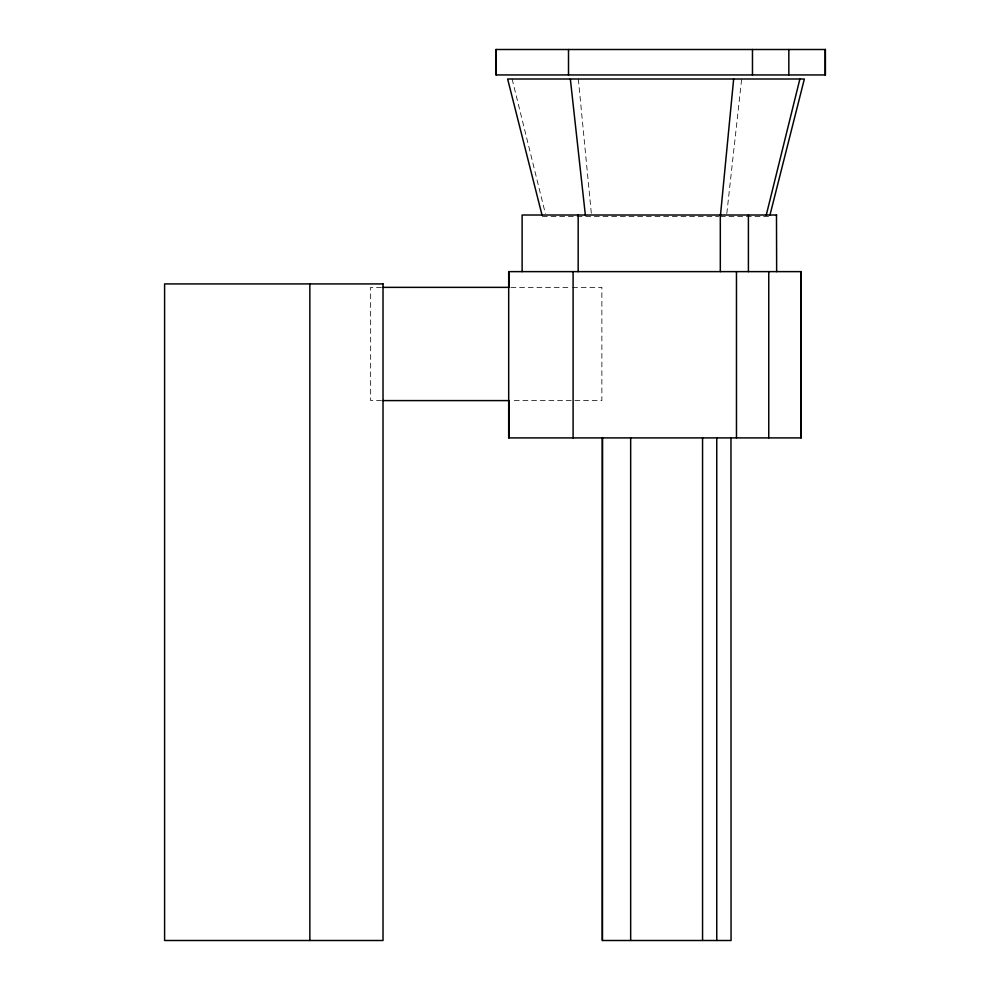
<?xml version="1.0" encoding="UTF-8"?>
<svg xmlns="http://www.w3.org/2000/svg" width="990" height="990" viewBox="0 0 990 990"><rect width="100%" height="100%" fill="white"/><g stroke="black" fill="none" stroke-linecap="round" stroke-linejoin="round"><path stroke-width="0.74" stroke-dasharray="4.95 3.71" d="M726.809 213.531L741.659 79.002M542.409 216.587L718.827 216.587M720.349 216.587L769.589 216.587M381.447 287.36L370.656 287.36L370.656 400.591L381.447 400.591M510.927 287.36L571.044 287.36M572.579 287.36L601.87 287.36L601.87 400.591L510.927 400.591M512.102 79.002L545.354 213.593M578.333 79.002L591.339 213.531"/><path stroke-width="1.49" d="M720.497 215.053L733.652 79.002M766.26 215.09L799.883 79.002M769.96 215.09L804.363 79.002L507.635 79.002L542.025 215.09M776.655 215.016L522.126 215.016L522.126 271.631M382.994 287.36L509.392 287.36M382.994 400.591L509.392 400.591M602.415 940.5L602.415 437.902L602.328 940.5L731.053 940.5L730.966 437.902M570.339 79.002L585.35 215.053M825.177 49.5L825.177 74.943M801.046 271.631L801.046 437.902M788.832 49.5L788.832 74.943M776.482 215.016L776.655 271.631M768.76 271.631L768.76 437.902M752.474 49.5L752.474 74.943M748.403 215.016L748.403 271.631M736.473 271.631L736.473 437.902M720.312 215.016L720.312 271.631M716.76 437.902L716.76 940.5M702.554 437.902L702.554 940.5M630.667 437.902L630.667 940.5M578.172 215.016L578.172 271.631M573.099 271.631L573.099 437.902M568.507 49.5L568.507 74.943M508.872 271.631L508.872 287.026M508.872 400.95L508.872 437.902M496.2 49.5L496.2 74.943M309.845 283.92L309.845 940.5M825.4 49.5L495.978 49.5L495.978 74.943L825.4 74.943L825.4 49.5M801.244 271.631L508.687 271.631L508.687 437.902L801.244 437.902L801.244 271.631M383.019 283.92L164.6 283.92L164.6 940.5L383.019 940.5L383.019 283.92"/></g></svg>
